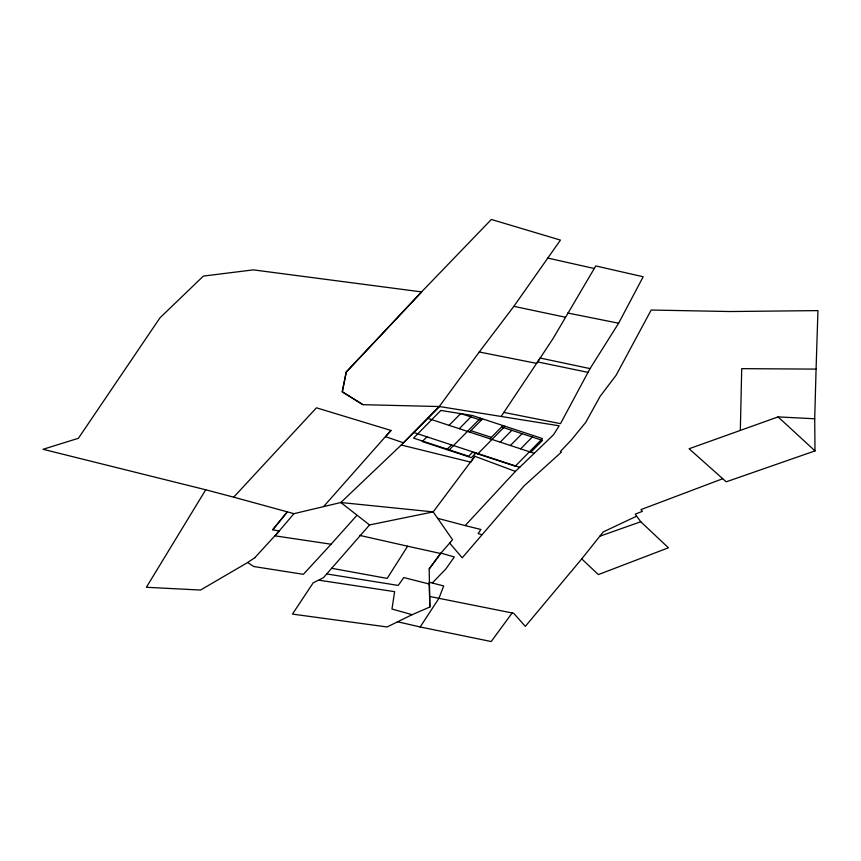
<?xml version="1.0" encoding="UTF-8"?>
<svg xmlns="http://www.w3.org/2000/svg" width="861" height="861" viewBox="0 0 861 861"><rect width="100%" height="100%" fill="white"/><g stroke="black" fill="none" stroke-linecap="round" stroke-linejoin="round"><path stroke-width="1.29" d="M474.841 456.287L433.191 511.897L369.552 524.941L323.499 577.645L313.167 582.875L292.449 614.097L387.084 626.969L412.107 614.689L429.843 607.016L429.198 568.917L440.584 553.494L452.574 539.761L433.191 511.897L340.827 502.512L293.945 513.673L233.697 497.163L316.45 407.802L391.045 430.468L385.534 436.667M740.331 430.296L741.719 368.648L816.077 369.111L817.95 310.606L730.053 311.531L651.174 310.035L616.153 375.192L600.16 396.286L585.76 422.353L571.273 440.046L560.393 451.498L561.426 452.111L524.112 485.852L462.217 557.81L449.55 542.947L450.099 542.29M814.71 418.78L778.086 416.896L689.091 448.764L726.232 481.816L814.99 450.895L814.71 418.78L816.077 369.111M503.857 412.419L560.5 423.655L590.033 368.605L618.628 323.219L643.189 276.768L595.79 265.941L552.966 338.707L536.629 363.385L479.254 351.988L439.304 406.51L401.237 445.019L340.827 502.512L369.552 524.941M233.794 497.195L205.725 489.78L146.392 587.277L200.538 590.043L247.677 562.513M440.584 553.494L407.64 546.208L387.181 578.409L331.539 568.26M397.416 621.728L420.168 626.969L438.981 598.244L443.706 585.954L429.187 582.208L429.843 607.016M501.156 416.455L540.159 358.047L590.033 368.605M479.254 351.988L513.866 306.344L560.446 240.09L491.362 219.469L421.589 291.879L346.187 372.038L342.237 391.787L362.89 404.67L439.401 406.543L403.518 442.834L385.437 436.624L323.596 506.612M581.735 558.897L598.352 574.588L668.427 547.79L640.767 521.744L636.602 516.18L603.227 531.937L581.735 558.897L525.339 626.367L513.759 613.366L512.166 612.957L491.19 641.531L420.168 626.969M429.198 568.917L440.907 553.106L454.328 556.981L445.783 569.035L432.405 582.854M287.262 511.843L272.679 529.752L279.255 531.065L254.867 557.637M272.776 529.795L287.359 511.875M293.945 513.673L275.046 535.854L331.087 544.217L356.798 515.448M385.437 436.624L390.948 430.435M331.087 544.217L303.395 574.319L253.758 566.527L247.581 562.47L254.964 557.67M437.657 518.311L465.166 525.597L515.395 471.419L553.494 434.794L559.155 425.797L439.304 406.51M426.927 436.828L422.267 441.542L471.354 457.665L476.004 452.951M449.065 425.345L460.7 413.538L481.159 420.254M459.29 428.703L470.924 416.896M446.816 449.603L451.465 444.889M449.281 449.851L480.481 418.188M469.514 432.061L482.526 418.855M489.974 438.776L502.975 425.571M477.769 453.908L505.02 426.249M500.198 442.134L511.832 430.328M510.422 445.492L522.057 433.686M520.647 448.85L532.281 437.044M530.871 452.208L542.505 440.401L501.608 426.97M722.605 478.759L640.928 509.626L642.381 511.359L635.267 514.103L636.602 516.18M599.934 536.177L640.767 521.744M319.011 580.206L394.639 591.668L391.97 609.028L412.107 614.689M326.836 573.964L398.212 585.426L403.841 577.57L429.187 584.016M429.542 596.447L512.166 612.957M567.765 313.017L618.628 323.219M537.608 361.9L588.009 372.361M513.866 306.344L565.268 317.214M547.488 257.999L594.23 268.503M359.78 535.402L407.64 546.208M401.237 445.019L470.795 462.163L474.734 456.244L515.395 471.419M465.166 525.597L480.879 529.461L478.146 533.616L481.891 534.67M205.725 489.78L43.05 449.291L78.394 438.292L159.985 317.817L203.368 276.09L253.317 269.87L421.686 291.922L346.283 372.081L342.334 391.83L362.987 404.713M470.892 430.661L491.34 437.388M427.648 418.306L534.229 453.316M413.646 432.459L519.689 467.297M778.086 416.896L814.99 450.895M440.843 410.439L413.571 438.12L468.642 456.212L472.592 452.208L515.244 466.221L542.495 438.561L472.302 415.497L440.843 410.439"/></g></svg>
